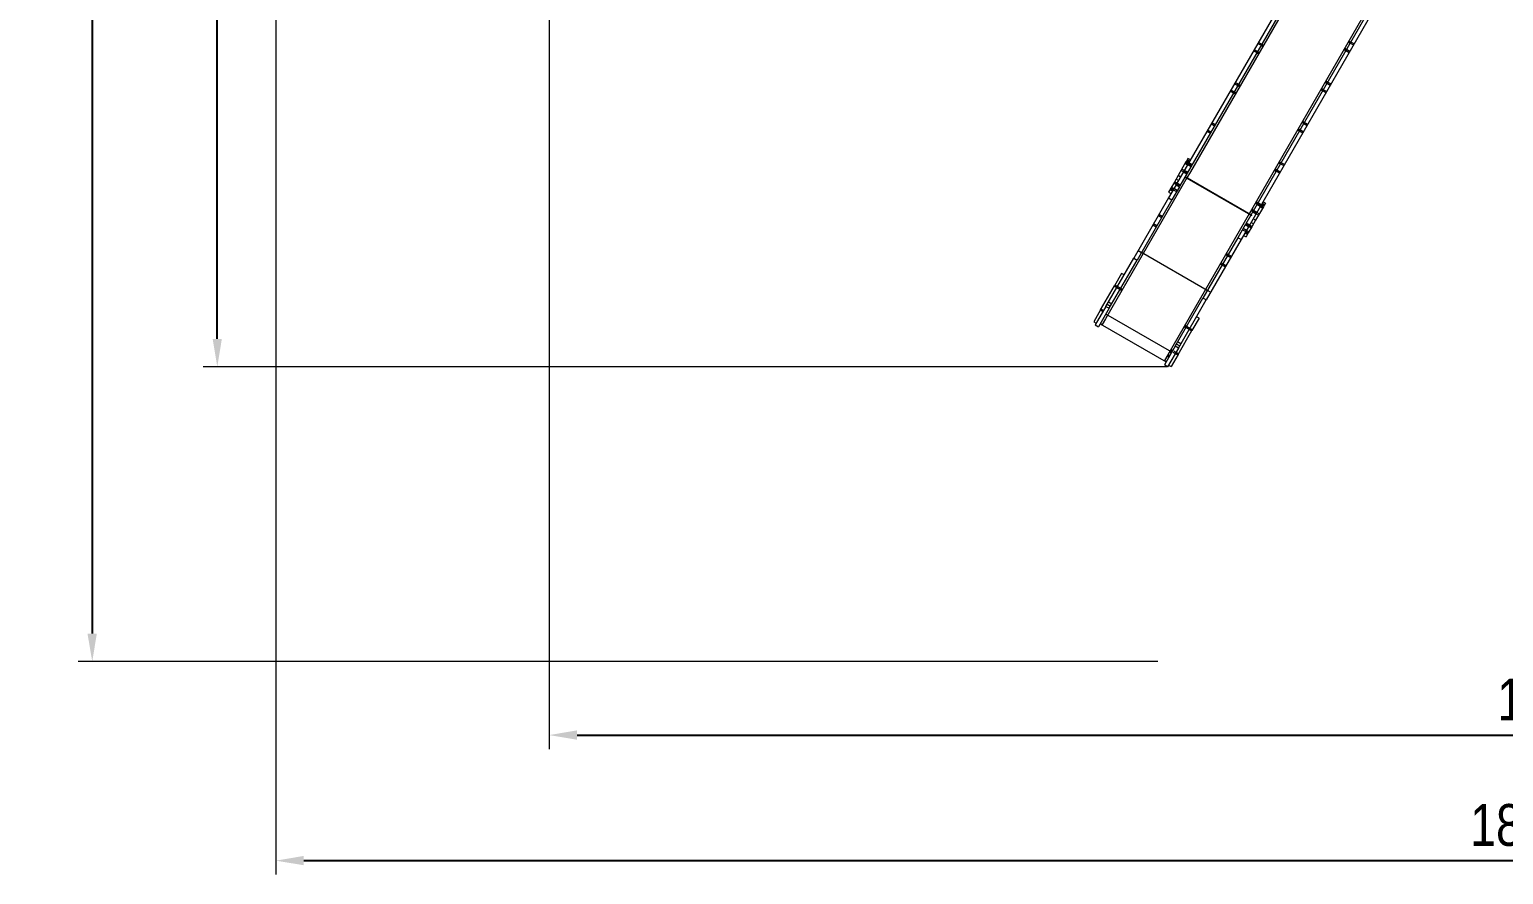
# Model space of a CAD drawing. Header units: millimetres. Extents: x -10881 to 8954, y -8695 to 5624.
# Drawn here: x -10881 to -306, y -8695 to -2631 of the extents above; entities that cross this region are included whole.
import ezdxf

# ---------------------------------------------------------------- set-up
doc = ezdxf.new("R2010")
doc.units = ezdxf.units.MM
for name, color, linetype in [('DIKOM_ОБЪЕКТ', 7, 'Continuous'), ('DIKOM_РАЗМЕР_ЗОНА', 7, 'Continuous'), ('DIKOM_РАЗМЕР_ОБЪЕКТА', 7, 'Continuous')]:
    doc.layers.add(name, color=color, linetype=linetype)
doc.styles.add('style1', font='arial.ttf', dxfattribs={"width": 0.8})
doc.dimstyles.new('1-50', dxfattribs={"dimtxt": 300, "dimasz": 200, "dimexe": 100, "dimexo": 0, "dimgap": 100, "dimtad": 1, "dimtxsty": 'style1', "dimcen": 200, "dimclrd": 7, "dimclre": 7, "dimclrt": 7, "dimadec": 1, "dimazin": 2, "dimtfac": 1, "dimtmove": 0, "dimatfit": 2, "dimfxl": 0, "dimlwd": 25, "dimlwe": 18, "dimarcsym": 0})

# ---------------------------------------------------------------- blocks, each defined once
blk = doc.blocks.new('*D9')
at = {"layer": 'Defpoints', "color": 0, "transparency": 16777216}
for p in [(-9534, 4149), (-6877, 4149), (-2716, -5051)]:
    blk.add_point(p, dxfattribs=at)
at = {"layer": 'DIKOM_РАЗМЕР_ОБЪЕКТА', "color": 7, "lineweight": 18, "transparency": 16777216}
for p, q in [((-6877, 4149), (-9634, 4149)), ((-2716, -5051), (-9634, -5051))]:
    blk.add_line(p, q, dxfattribs=at)
at = {"layer": 'DIKOM_РАЗМЕР_ОБЪЕКТА', "color": 7, "lineweight": 25, "transparency": 16777216}
blk.add_line((-9534, -4851), (-9534, 3949), dxfattribs=at)
at = {"layer": 'DIKOM_РАЗМЕР_ОБЪЕКТА', "color": 7, "transparency": 16777216}
for points in [[(-9567, 3949), (-9501, 3949), (-9534, 4149)], [(-9567, -4851), (-9501, -4851), (-9534, -5051)]]:
    blk.add_solid(points, dxfattribs=at)
at = {"layer": 'DIKOM_РАЗМЕР_ОБЪЕКТА', "color": 7, "transparency": 16777216, "insert": (-9787, -451), "char_height": 300, "attachment_point": 5, "rotation": 90, "style": 'style1'}
blk.add_mtext('9200', dxfattribs=at)
blk = doc.blocks.new('*D10')
at = {"layer": 'Defpoints', "color": 0, "transparency": 16777216}
for p in [(-7153, 2731), (7385, 911), (7385, -7694)]:
    blk.add_point(p, dxfattribs=at)
at = {"layer": 'DIKOM_РАЗМЕР_ОБЪЕКТА', "color": 7, "lineweight": 18, "transparency": 16777216}
for p, q in [((-7153, 2731), (-7153, -7794)), ((7385, 911), (7385, -7794))]:
    blk.add_line(p, q, dxfattribs=at)
at = {"layer": 'DIKOM_РАЗМЕР_ОБЪЕКТА', "color": 7, "lineweight": 25, "transparency": 16777216}
blk.add_line((-6953, -7694), (7185, -7694), dxfattribs=at)
at = {"layer": 'DIKOM_РАЗМЕР_ОБЪЕКТА', "color": 7, "transparency": 16777216}
for points in [[(-6953, -7660), (-6953, -7727), (-7153, -7694)], [(7185, -7660), (7185, -7727), (7385, -7694)]]:
    blk.add_solid(points, dxfattribs=at)
at = {"layer": 'DIKOM_РАЗМЕР_ОБЪЕКТА', "color": 7, "transparency": 16777216, "insert": (116, -7441), "char_height": 300, "attachment_point": 5, "style": 'style1'}
blk.add_mtext('14500', dxfattribs=at)
blk = doc.blocks.new('*D11')
at = {"layer": 'Defpoints', "color": 0, "transparency": 16777216}
for p in [(-7028, 5624), (-10431, -7166), (-2785, -7166)]:
    blk.add_point(p, dxfattribs=at)
at = {"layer": 'DIKOM_РАЗМЕР_ЗОНА', "color": 7, "lineweight": 18, "transparency": 16777216}
for p, q in [((-7028, 5624), (-10531, 5624)), ((-2785, -7166), (-10531, -7166))]:
    blk.add_line(p, q, dxfattribs=at)
at = {"layer": 'DIKOM_РАЗМЕР_ЗОНА', "color": 7, "lineweight": 25, "transparency": 16777216}
blk.add_line((-10431, 5424), (-10431, -6966), dxfattribs=at)
at = {"layer": 'DIKOM_РАЗМЕР_ЗОНА', "color": 7, "transparency": 16777216}
for points in [[(-10465, 5424), (-10398, 5424), (-10431, 5624)], [(-10465, -6966), (-10398, -6966), (-10431, -7166)]]:
    blk.add_solid(points, dxfattribs=at)
at = {"layer": 'DIKOM_РАЗМЕР_ЗОНА', "color": 7, "transparency": 16777216, "insert": (-10684, -771), "char_height": 300, "attachment_point": 5, "rotation": 90, "style": 'style1'}
blk.add_mtext('12800', dxfattribs=at)
blk = doc.blocks.new('*D12')
at = {"layer": 'Defpoints', "color": 0, "transparency": 16777216}
for p in [(-9113, 3014), (8954, 2756), (8954, -8595)]:
    blk.add_point(p, dxfattribs=at)
at = {"layer": 'DIKOM_РАЗМЕР_ЗОНА', "color": 7, "lineweight": 18, "transparency": 16777216}
for p, q in [((-9113, 3014), (-9113, -8695)), ((8954, 2756), (8954, -8695))]:
    blk.add_line(p, q, dxfattribs=at)
at = {"layer": 'DIKOM_РАЗМЕР_ЗОНА', "color": 7, "lineweight": 25, "transparency": 16777216}
blk.add_line((-8913, -8595), (8754, -8595), dxfattribs=at)
at = {"layer": 'DIKOM_РАЗМЕР_ЗОНА', "color": 7, "transparency": 16777216}
for points in [[(-8913, -8561), (-8913, -8628), (-9113, -8595)], [(8754, -8561), (8754, -8628), (8954, -8595)]]:
    blk.add_solid(points, dxfattribs=at)
at = {"layer": 'DIKOM_РАЗМЕР_ЗОНА', "color": 7, "transparency": 16777216, "insert": (-80, -8341), "char_height": 300, "attachment_point": 5, "style": 'style1'}
blk.add_mtext('18000', dxfattribs=at)

msp = doc.modelspace()

# ---------------------------------------------------------------- linework, layer by layer
at = {"layer": 'DIKOM_ОБЪЕКТ', "color": 7, "linetype": 'Continuous', "lineweight": 15}
for p, q in [((-1772.883, -2218.223), (-2650.93, -3739.044)), ((-1698.882, -2174.05), (-2551.711, -3651.193)), ((-1748.752, -2230.426), (-2627.547, -3752.544)), ((-1252.013, -2432.05), (-2104.842, -3909.192)), ((-1275.902, -2503.426), (-2154.697, -4025.544)), ((-1253.268, -2518.223), (-2131.315, -4039.044)), ((-2068.491, -2730.231), (-2045.109, -2743.731)), ((-2041.109, -2736.803), (-2064.491, -2723.303)), ((-2045.109, -2743.731), (-2032.118, -2751.232)), ((-2028.118, -2744.303), (-2041.109, -2736.803)), ((-1418.635, -2720.646), (-1405.644, -2728.146)), ((-1401.644, -2721.218), (-1414.635, -2713.718)), ((-1405.644, -2728.146), (-1382.261, -2741.646)), ((-1378.261, -2734.718), (-1401.644, -2721.218)), ((-2099.133, -2783.305), (-2075.75, -2796.805)), ((-2071.75, -2789.876), (-2095.133, -2776.376)), ((-2075.75, -2796.805), (-2062.76, -2804.305)), ((-2058.76, -2797.376), (-2071.75, -2789.876)), ((-1449.276, -2773.72), (-1436.286, -2781.22)), ((-1432.286, -2774.291), (-1445.276, -2766.791)), ((-1436.286, -2781.22), (-1412.903, -2794.72)), ((-1408.903, -2787.791), (-1432.286, -2774.291)), ((-2238.365, -3078.461), (-2261.748, -3064.961)), ((-2235.106, -3018.817), (-2211.723, -3032.317)), ((-2207.723, -3025.388), (-2231.106, -3011.888)), ((-2211.723, -3032.317), (-2198.733, -3039.817)), ((-2194.733, -3032.888), (-2207.723, -3025.388)), ((-1615.891, -3062.305), (-1602.901, -3069.805)), ((-1598.901, -3062.876), (-1611.891, -3055.376)), ((-1575.518, -3076.376), (-1598.901, -3062.876)), ((-1585.249, -3009.231), (-1572.259, -3016.731)), ((-1568.259, -3009.803), (-1581.249, -3002.303)), ((-1572.259, -3016.731), (-1548.876, -3030.232)), ((-1544.876, -3023.303), (-1568.259, -3009.803)), ((-2265.748, -3071.89), (-2242.365, -3085.39)), ((-2242.365, -3085.39), (-2229.375, -3092.89)), ((-2225.375, -3085.961), (-2238.365, -3078.461)), ((-1602.901, -3069.805), (-1579.518, -3083.305)), ((-2432.363, -3360.475), (-2408.98, -3373.975)), ((-2404.98, -3367.047), (-2428.363, -3353.547)), ((-2401.721, -3307.402), (-2378.338, -3320.902)), ((-2374.338, -3313.973), (-2397.721, -3300.473)), ((-1782.506, -3350.89), (-1769.515, -3358.39)), ((-1765.515, -3351.461), (-1778.506, -3343.961)), ((-1769.515, -3358.39), (-1746.133, -3371.89)), ((-1742.133, -3364.961), (-1765.515, -3351.461)), ((-1751.864, -3297.817), (-1738.874, -3305.317)), ((-1734.874, -3298.388), (-1747.864, -3290.888)), ((-1738.874, -3305.317), (-1715.491, -3318.817)), ((-1711.491, -3311.888), (-1734.874, -3298.388)), ((-2584.01, -3581.136), (-2640.363, -3678.743)), ((-2572.511, -3603.22), (-2590.698, -3592.72)), ((-2587.02, -3586.35), (-2568.834, -3596.85)), ((-2578.875, -3572.242), (-2584.01, -3581.136)), ((-2565.823, -3591.636), (-2584.01, -3581.136)), ((-2563.834, -3588.189), (-2582.02, -3577.689)), ((-2569.517, -3556.033), (-2578.875, -3572.242)), ((-2560.688, -3582.742), (-2578.875, -3572.242)), ((-2557.368, -3576.99), (-2575.554, -3566.49)), ((-2551.33, -3566.533), (-2569.517, -3556.033)), ((-2543.985, -3607.81), (-2567.368, -3594.31)), ((-2540.953, -3602.558), (-2564.335, -3589.058)), ((-2540.451, -3601.689), (-2563.834, -3588.189)), ((-1918.479, -3586.402), (-1905.488, -3593.902)), ((-1901.488, -3586.973), (-1914.479, -3579.473)), ((-1905.488, -3593.902), (-1882.105, -3607.402)), ((-1878.105, -3600.473), (-1901.488, -3586.973)), ((-2577.711, -3696.226), (-2890.848, -4238.594)), ((-2640.363, -3678.743), (-2667.175, -3725.182)), ((-2622.177, -3689.243), (-2640.363, -3678.743)), ((-2622.113, -3689.133), (-2640.3, -3678.633)), ((-2619.16, -3642.017), (-2600.973, -3652.517)), ((-2595.973, -3643.856), (-2614.16, -3633.357)), ((-2600.973, -3652.517), (-2577.59, -3666.017)), ((-2598.977, -3649.06), (-2575.594, -3662.56)), ((-2572.59, -3657.357), (-2595.973, -3643.856)), ((-2595.179, -3642.481), (-2571.796, -3655.981)), ((-2571.594, -3655.632), (-2594.977, -3642.132)), ((-2118.334, -3962.561), (-2591.184, -3689.561)), ((-2577.711, -3696.226), (-2590.701, -3688.726)), ((-2117.852, -3961.726), (-2590.701, -3688.726)), ((-2551.711, -3651.193), (-2577.711, -3696.226)), ((-2571.198, -3600.944), (-2547.815, -3614.444)), ((-2547.507, -3613.911), (-2570.89, -3600.411)), ((-2546.922, -3612.898), (-2570.305, -3599.398)), ((-2568.834, -3596.85), (-2545.451, -3610.35)), ((-2568.335, -3595.987), (-2544.953, -3609.487)), ((-1949.12, -3639.475), (-1936.13, -3646.975)), ((-1932.13, -3640.047), (-1945.12, -3632.547)), ((-1936.13, -3646.975), (-1912.747, -3660.475)), ((-1908.747, -3653.547), (-1932.13, -3640.047)), ((-2692.932, -3769.795), (-2708.866, -3797.394)), ((-2708.866, -3797.394), (-2690.68, -3807.894)), ((-2654.76, -3745.679), (-2708.289, -3838.393)), ((-2681.322, -3791.685), (-2699.508, -3781.185)), ((-2678.199, -3786.277), (-2696.386, -3775.777)), ((-2693.193, -3770.246), (-2675.006, -3780.746)), ((-2667.175, -3725.182), (-2692.932, -3769.795)), ((-2674.746, -3780.295), (-2692.932, -3769.795)), ((-2670.006, -3772.086), (-2688.193, -3761.586)), ((-2631.377, -3759.179), (-2684.906, -3851.893)), ((-2675.006, -3780.746), (-2651.624, -3794.246)), ((-2671.052, -3731.897), (-2652.866, -3742.397)), ((-2646.624, -3785.586), (-2670.006, -3772.086)), ((-2648.988, -3735.682), (-2667.175, -3725.182)), ((-2647.866, -3733.737), (-2666.052, -3723.237)), ((-2637.026, -3714.962), (-2655.212, -3704.462)), ((-2651.823, -3740.591), (-2654.76, -3745.679)), ((-2654.76, -3745.679), (-2631.377, -3759.179)), ((-2652.866, -3742.397), (-2629.483, -3755.897)), ((-2650.93, -3739.044), (-2651.823, -3740.591)), ((-2651.823, -3740.591), (-2628.44, -3754.091)), ((-2627.855, -3753.078), (-2651.238, -3739.578)), ((-2627.547, -3752.544), (-2650.93, -3739.044)), ((-2624.483, -3747.237), (-2647.866, -3733.737)), ((-2628.44, -3754.091), (-2631.377, -3759.179)), ((-2627.547, -3752.544), (-2628.44, -3754.091)), ((-2708.289, -3838.393), (-2958.423, -4271.638)), ((-2684.906, -3851.893), (-2935.04, -4285.138)), ((-2708.289, -3838.393), (-2684.906, -3851.893)), ((-2104.842, -3909.192), (-2130.842, -3954.226)), ((-2085.093, -3874.987), (-2072.103, -3882.487)), ((-2028.022, -3902.136), (-2084.375, -3999.743)), ((-2068.103, -3875.558), (-2081.093, -3868.058)), ((-2051.582, -3900.944), (-2074.965, -3887.444)), ((-2051.274, -3900.411), (-2074.657, -3886.911)), ((-2050.689, -3899.398), (-2074.072, -3885.898)), ((-2072.601, -3883.35), (-2049.218, -3896.85)), ((-2072.103, -3882.487), (-2048.72, -3895.987)), ((-2071.135, -3880.81), (-2047.752, -3894.31)), ((-2044.72, -3889.058), (-2068.103, -3875.558)), ((-2044.218, -3888.19), (-2067.601, -3874.69)), ((-2034.71, -3913.72), (-2052.896, -3903.22)), ((-2049.218, -3896.85), (-2031.032, -3907.35)), ((-2028.022, -3902.136), (-2046.208, -3891.636)), ((-2026.032, -3898.69), (-2044.218, -3888.19)), ((-2022.887, -3893.242), (-2041.073, -3882.742)), ((-2019.566, -3887.49), (-2037.753, -3876.99)), ((-2013.528, -3877.033), (-2031.715, -3866.533)), ((-2022.887, -3893.242), (-2028.022, -3902.136)), ((-2013.528, -3877.033), (-2022.887, -3893.242)), ((-2782.195, -3966.403), (-2758.813, -3979.903)), ((-2754.813, -3972.975), (-2778.195, -3959.475)), ((-2130.842, -3954.226), (-2443.979, -4496.594)), ((-2117.852, -3961.726), (-2130.842, -3954.226)), ((-2110.106, -3967.311), (-2118.334, -3962.561)), ((-2099.224, -4025.462), (-2117.41, -4014.962)), ((-2115.735, -3928.06), (-2102.745, -3935.56)), ((-2101.782, -3933.892), (-2114.772, -3926.392)), ((-2098.745, -3928.632), (-2111.735, -3921.132)), ((-2084.375, -3999.743), (-2111.186, -4046.182)), ((-2104.74, -3939.017), (-2081.358, -3952.517)), ((-2102.745, -3935.56), (-2079.362, -3949.06)), ((-2084.375, -3999.743), (-2102.561, -3989.243)), ((-2084.312, -3999.633), (-2102.498, -3989.133)), ((-2076.358, -3943.857), (-2099.74, -3930.357)), ((-2075.564, -3942.481), (-2098.947, -3928.981)), ((-2075.362, -3942.132), (-2098.745, -3928.632)), ((-2081.358, -3952.517), (-2063.171, -3963.017)), ((-2058.171, -3954.357), (-2076.358, -3943.857)), ((-2820.741, -4033.165), (-2797.358, -4046.665)), ((-2793.358, -4039.737), (-2816.741, -4026.237)), ((-2158.528, -4032.179), (-2212.056, -4124.893)), ((-2135.145, -4045.679), (-2188.674, -4138.393)), ((-2178.774, -4067.246), (-2155.391, -4080.746)), ((-2150.391, -4072.086), (-2173.774, -4058.586)), ((-2171.065, -4107.894), (-2152.878, -4118.394)), ((-2143.52, -4102.185), (-2161.706, -4091.685)), ((-2140.398, -4096.777), (-2158.584, -4086.277)), ((-2155.59, -4027.091), (-2158.528, -4032.179)), ((-2135.145, -4045.679), (-2158.528, -4032.179)), ((-2156.633, -4028.897), (-2133.25, -4042.397)), ((-2154.697, -4025.544), (-2155.59, -4027.091)), ((-2155.59, -4027.091), (-2132.208, -4040.591)), ((-2155.391, -4080.746), (-2137.205, -4091.246)), ((-2136.944, -4090.795), (-2155.13, -4080.295)), ((-2131.623, -4039.578), (-2155.005, -4026.078)), ((-2154.697, -4025.544), (-2131.315, -4039.044)), ((-2136.944, -4090.795), (-2152.878, -4118.394)), ((-2128.25, -4033.737), (-2151.633, -4020.237)), ((-2132.205, -4082.586), (-2150.391, -4072.086)), ((-2111.186, -4046.182), (-2136.944, -4090.795)), ((-2132.208, -4040.591), (-2135.145, -4045.679)), ((-2133.25, -4042.397), (-2115.064, -4052.897)), ((-2131.315, -4039.044), (-2132.208, -4040.591)), ((-2111.186, -4046.182), (-2129.373, -4035.682)), ((-2110.064, -4044.237), (-2128.25, -4033.737)), ((-2926.607, -4216.531), (-2903.224, -4230.031)), ((-2212.056, -4124.893), (-2462.19, -4558.138)), ((-2188.674, -4138.393), (-2438.808, -4571.638)), ((-2188.674, -4138.393), (-2212.056, -4124.893)), ((-2890.848, -4238.594), (-3160.818, -4706.196)), ((-3158.06, -4617.419), (-2958.423, -4271.638)), ((-3134.677, -4630.919), (-2935.04, -4285.138)), ((-2958.423, -4271.638), (-2935.04, -4285.138)), ((-2431.001, -4504.117), (-2903.851, -4231.117)), ((-2890.848, -4238.594), (-2903.838, -4231.094)), ((-2430.988, -4504.094), (-2903.838, -4231.094)), ((-2890.411, -4237.839), (-2903.402, -4230.339)), ((-2337.498, -4312.165), (-2324.508, -4319.665)), ((-2320.508, -4312.737), (-2333.498, -4305.237)), ((-2324.508, -4319.665), (-2301.125, -4333.165)), ((-2297.125, -4326.237), (-2320.508, -4312.737)), ((-2298.953, -4245.403), (-2285.963, -4252.903)), ((-2281.963, -4245.975), (-2294.953, -4238.475)), ((-2285.963, -4252.903), (-2262.58, -4266.403)), ((-2258.58, -4259.475), (-2281.963, -4245.975)), ((-3046.177, -4381.633), (-3097.05, -4469.747)), ((-3027.991, -4392.133), (-3046.177, -4381.633)), ((-3197.035, -4642.926), (-3097.05, -4469.747)), ((-3098.178, -4471.7), (-3079.991, -4482.2)), ((-3078.864, -4480.247), (-3097.05, -4469.747)), ((-3077.118, -4477.225), (-3095.305, -4466.725)), ((-3075.991, -4475.272), (-3094.177, -4464.772)), ((-3079.991, -4482.2), (-3056.608, -4495.7)), ((-3052.608, -4488.772), (-3075.991, -4475.272)), ((-3056.608, -4495.7), (-3043.618, -4503.2)), ((-3039.618, -4496.272), (-3052.608, -4488.772)), ((-2443.979, -4496.594), (-2713.949, -4964.196)), ((-2430.988, -4504.094), (-2443.979, -4496.594)), ((-2430.552, -4503.339), (-2443.542, -4495.839)), ((-2406.991, -4516.531), (-2430.374, -4503.031)), ((-3197.035, -4642.926), (-3246.162, -4728.017)), ((-3158.06, -4617.419), (-3235.268, -4751.147)), ((-3134.677, -4630.919), (-3211.885, -4764.647)), ((-3198.162, -4644.879), (-3179.976, -4655.379)), ((-3178.848, -4653.426), (-3197.035, -4642.926)), ((-3177.103, -4650.403), (-3195.29, -4639.903)), ((-3175.976, -4648.451), (-3194.162, -4637.951)), ((-3158.06, -4617.419), (-3134.677, -4630.919)), ((-3148.814, -4601.406), (-3125.432, -4614.906)), ((-3139.777, -4585.753), (-3116.394, -4599.253)), ((-2661.827, -4903.919), (-2462.19, -4558.138)), ((-2638.444, -4917.419), (-2438.808, -4571.638)), ((-2438.808, -4571.638), (-2462.19, -4558.138)), ((-3246.162, -4728.017), (-3227.976, -4738.517)), ((-3235.268, -4751.147), (-3211.885, -4764.647)), ((-3199.385, -4742.997), (-2726.535, -5015.997)), ((-3197.644, -4739.981), (-3184.653, -4747.481)), ((-3160.818, -4706.196), (-3184.653, -4747.481)), ((-2686.535, -4946.715), (-3159.385, -4673.715)), ((-2579.758, -4761.772), (-2592.749, -4754.272)), ((-2490.189, -4702.633), (-2541.062, -4790.747)), ((-2490.189, -4702.633), (-2508.376, -4692.134)), ((-2641.047, -4963.926), (-2541.062, -4790.747)), ((-2596.749, -4761.2), (-2583.758, -4768.7)), ((-2583.758, -4768.7), (-2560.376, -4782.2)), ((-2556.376, -4775.272), (-2579.758, -4761.772)), ((-2560.376, -4782.2), (-2542.189, -4792.7)), ((-2541.062, -4790.747), (-2559.248, -4780.247)), ((-2539.317, -4787.725), (-2557.503, -4777.225)), ((-2538.189, -4785.772), (-2556.376, -4775.272)), ((-2661.827, -4903.919), (-2739.035, -5037.647)), ((-2713.949, -4964.196), (-2737.784, -5005.481)), ((-2638.444, -4917.419), (-2715.652, -5051.147)), ((-2700.958, -4971.696), (-2713.949, -4964.196)), ((-2713.645, -4963.669), (-2700.654, -4971.169)), ((-2700.654, -4971.169), (-2713.644, -4963.669)), ((-2700.585, -4971.05), (-2713.575, -4963.549)), ((-2690.829, -4954.151), (-2703.819, -4946.651)), ((-2696.734, -4934.379), (-2683.743, -4941.879)), ((-2679.743, -4934.951), (-2692.734, -4927.451)), ((-2641.047, -4963.926), (-2690.174, -5049.017)), ((-2675.083, -4946.879), (-2660.361, -4955.379)), ((-2656.36, -4948.451), (-2671.083, -4939.951)), ((-2638.444, -4917.419), (-2661.827, -4903.919)), ((-2660.361, -4955.379), (-2642.174, -4965.879)), ((-2641.047, -4963.926), (-2659.233, -4953.426)), ((-2639.301, -4960.903), (-2657.488, -4950.403)), ((-2638.174, -4958.951), (-2656.36, -4948.451)), ((-2629.199, -4901.406), (-2652.582, -4887.906)), ((-2620.162, -4885.753), (-2643.544, -4872.253)), ((-2715.652, -5051.147), (-2739.035, -5037.647)), ((-2737.784, -5005.481), (-2724.794, -5012.981)), ((-2706.896, -4981.98), (-2719.886, -4974.48)), ((-2708.36, -5038.517), (-2690.174, -5049.017))]:
    msp.add_line(p, q, dxfattribs=at)

# ---------------------------------------------------------------- dimensions: what is measured, and where the dimension line sits
at = {"layer": 'DIKOM_РАЗМЕР_ЗОНА'}
dim = msp.add_linear_dim(base=(-10431.262, -7165.906), p1=(-7028.448, 5624.134), p2=(-2784.833, -7165.906), angle=90, text='12800', dimstyle='1-50', dxfattribs=at)
dim.commit()
dim.dimension.update_dxf_attribs({"geometry": '*D11', "text_midpoint": (-10431.262, -770.886), "dimtype": 160})
dim = msp.add_linear_dim(base=(8954.2, -8594.513), p1=(-9113.319, 3014.045), p2=(8954.2, 2756.48), text='18000', dimstyle='1-50', dxfattribs=at)
dim.commit()
dim.dimension.update_dxf_attribs({"geometry": '*D12', "text_midpoint": (-79.559, -8594.513), "dimtype": 160})
at = {"layer": 'DIKOM_РАЗМЕР_ОБЪЕКТА'}
dim = msp.add_linear_dim(base=(-9533.989, 4149.001), p1=(-2715.652, -5051.147), p2=(-6877.054, 4149.001), angle=90, text='9200', dimstyle='1-50', dxfattribs=at)
dim.commit()
dim.dimension.update_dxf_attribs({"geometry": '*D9', "text_midpoint": (-9533.989, -451.073), "dimtype": 160})
dim = msp.add_linear_dim(base=(7385.217, -7693.766), p1=(-7152.73, 2730.795), p2=(7385.217, 911.281), text='14500', dimstyle='1-50', dxfattribs=at)
dim.commit()
dim.dimension.update_dxf_attribs({"geometry": '*D10', "text_midpoint": (116.244, -7693.766), "dimtype": 160})

doc.saveas('drawing.dxf')
